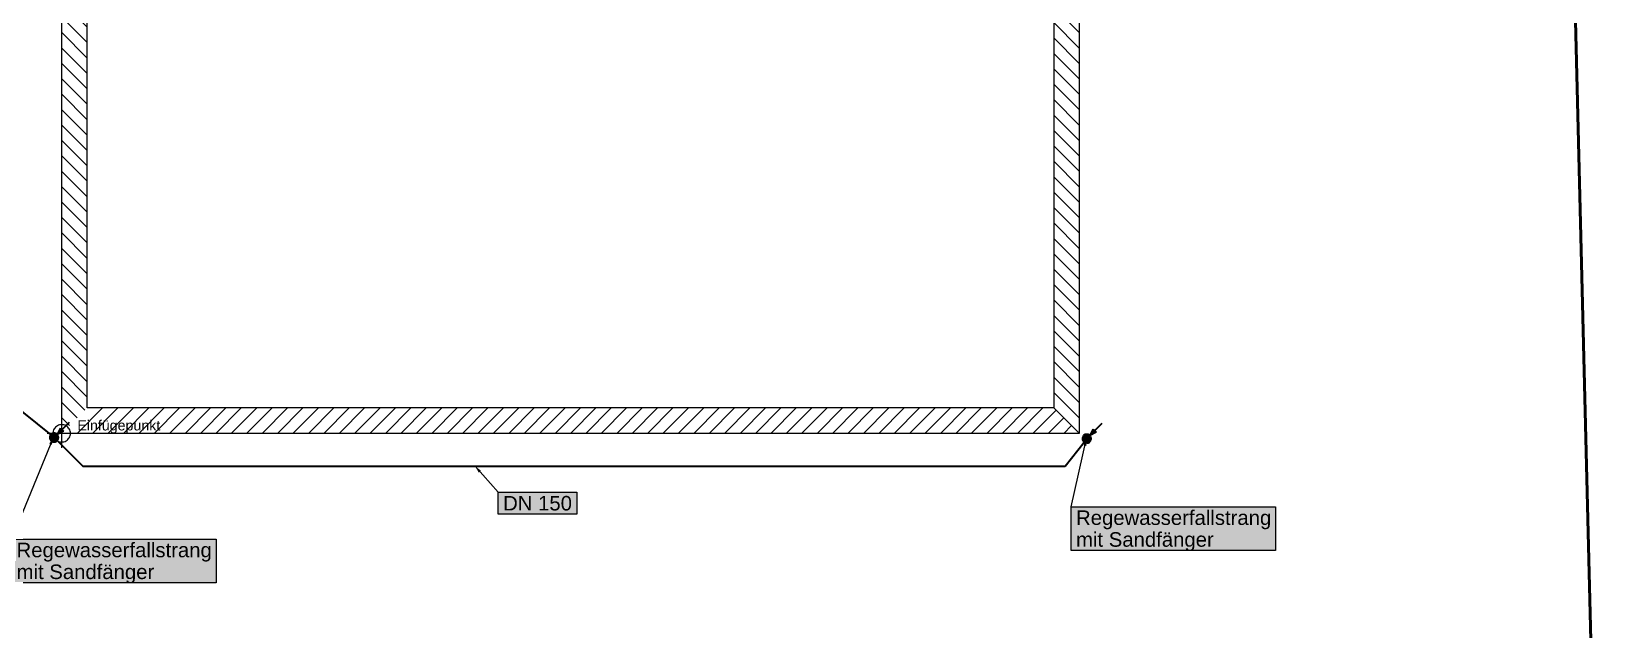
# Model space of a CAD drawing. Extents: x 1 to 1003, y -25 to 594.
# Drawn here: x 608.8 to 824.1, y 139.5 to 221.9 of the extents above; entities that cross this region are included whole.
import ezdxf

# ---------------------------------------------------------------- set-up
doc = ezdxf.new("R2010")
doc.units = 0
doc.layers.get('0').update_dxf_attribs({"lineweight": 25})
doc.layers.add('A_Aussenwand', color=7, linetype='Continuous', lineweight=25)
for name, color, linetype, lineweight, true_color in [('L_Klimageraet', 7, 'Continuous', 35, 0xababab), ('S_Regenwasser', 7, 'Continuous', 35, 0x0080ff), ('S_Text', 7, 'Continuous', 25, 0x004c00), ('X_Einfuegepunkt', 1, 'Continuous', 25, 0xff0000), ('X_Geometrie-A01H5FF1DT', 6, 'Continuous', 50, 0xff00ff)]:
    doc.layers.add(name, color=color, linetype=linetype, lineweight=lineweight, true_color=true_color)
doc.styles.get("Standard").update_dxf_attribs({"font": 'arial.ttf'})

# ---------------------------------------------------------------- blocks, each defined once
blk = doc.blocks.new('Referenz-A01H5FF7DT', base_point=(0.16, -0.8))
at = {"layer": 'X_Geometrie-A01H5FF1DT', "color": 0, "linetype": 'Continuous', "ltscale": 0.5}
blk.add_line((824.09, 110.78), (818.52, 336.02), dxfattribs=at)
blk = doc.blocks.new('Blockreferenz-A01H5FF9DT', base_point=(611, 164.57))
at = {"color": 0, "linetype": 'ByBlock', "lineweight": -2, "ltscale": 0.25}
for p, q in [((613, 164.57), (613, 168.57)), ((615, 166.57), (611, 166.57)), ((611.81, 166.73), (611.8, 166.57)), ((611.8, 166.57), (611.81, 166.41)), ((611.84, 166.88), (611.81, 166.73)), ((611.81, 166.41), (611.84, 166.26)), ((611.89, 167.03), (611.84, 166.88)), ((611.84, 166.26), (611.89, 166.11)), ((611.96, 167.17), (611.89, 167.03)), ((611.89, 166.11), (611.96, 165.97)), ((612.05, 167.3), (611.96, 167.17)), ((611.96, 165.97), (612.05, 165.84)), ((612.15, 167.42), (612.05, 167.3)), ((612.05, 165.84), (612.15, 165.72)), ((612.27, 167.52), (612.15, 167.42)), ((612.4, 167.61), (612.27, 167.52)), ((612.54, 167.68), (612.4, 167.61)), ((612.69, 167.73), (612.54, 167.68)), ((612.84, 167.76), (612.69, 167.73)), ((613, 167.77), (612.84, 167.76)), ((613.15, 167.76), (613, 167.77)), ((613.31, 167.73), (613.15, 167.76)), ((613.46, 167.68), (613.31, 167.73)), ((613.6, 167.61), (613.46, 167.68)), ((613.73, 167.52), (613.6, 167.61)), ((613.85, 167.42), (613.73, 167.52)), ((613.95, 167.3), (613.85, 167.42)), ((613.85, 165.72), (613.95, 165.84)), ((614.04, 167.17), (613.95, 167.3)), ((613.95, 165.84), (614.04, 165.97)), ((614.11, 167.03), (614.04, 167.17)), ((614.04, 165.97), (614.11, 166.11)), ((614.16, 166.88), (614.11, 167.03)), ((614.11, 166.11), (614.16, 166.26)), ((614.19, 166.73), (614.16, 166.88)), ((614.16, 166.26), (614.19, 166.41)), ((614.2, 166.57), (614.19, 166.73)), ((614.19, 166.41), (614.2, 166.57)), ((612.15, 165.72), (612.27, 165.62)), ((612.27, 165.62), (612.4, 165.53)), ((612.4, 165.53), (612.54, 165.46)), ((612.54, 165.46), (612.69, 165.41)), ((612.69, 165.41), (612.84, 165.38)), ((612.84, 165.38), (613, 165.37)), ((613, 165.37), (613.15, 165.38)), ((613.15, 165.38), (613.31, 165.41)), ((613.31, 165.41), (613.46, 165.46)), ((613.46, 165.46), (613.6, 165.53)), ((613.6, 165.53), (613.73, 165.62)), ((613.73, 165.62), (613.85, 165.72))]:
    blk.add_line(p, q, dxfattribs=at)
at = {"color": 0, "lineweight": -2, "insert": (615.15, 168.37), "char_height": 1.4, "attachment_point": 1}
blk.add_mtext('{\\fArial;Einfügepunkt}', dxfattribs=at)
blk = doc.blocks.new('Wand-A01H5FFRDT', base_point=(613, 166.57))
at = {"color": 0, "lineweight": -2}
for p, q in [((618.62, 170.07), (615.12, 166.57)), ((620.74, 170.07), (617.24, 166.57)), ((622.86, 170.07), (619.36, 166.57)), ((624.98, 170.07), (621.48, 166.57)), ((627.1, 170.07), (623.6, 166.57)), ((629.23, 170.07), (625.73, 166.57)), ((631.35, 170.07), (627.85, 166.57)), ((633.47, 170.07), (629.97, 166.57)), ((635.59, 170.07), (632.09, 166.57)), ((637.71, 170.07), (634.21, 166.57)), ((639.83, 170.07), (636.33, 166.57)), ((641.95, 170.07), (638.45, 166.57)), ((644.07, 170.07), (640.57, 166.57)), ((646.2, 170.07), (642.7, 166.57)), ((648.32, 170.07), (644.82, 166.57)), ((650.44, 170.07), (646.94, 166.57)), ((652.56, 170.07), (649.06, 166.57)), ((654.68, 170.07), (651.18, 166.57)), ((656.8, 170.07), (653.3, 166.57)), ((658.92, 170.07), (655.42, 166.57)), ((661.05, 170.07), (657.55, 166.57)), ((663.17, 170.07), (659.67, 166.57)), ((665.29, 170.07), (661.79, 166.57)), ((667.41, 170.07), (663.91, 166.57)), ((669.53, 170.07), (666.03, 166.57)), ((671.65, 170.07), (668.15, 166.57)), ((673.77, 170.07), (670.27, 166.57)), ((675.89, 170.07), (672.39, 166.57)), ((678.02, 170.07), (674.52, 166.57)), ((680.14, 170.07), (676.64, 166.57)), ((682.26, 170.07), (678.76, 166.57)), ((684.38, 170.07), (680.88, 166.57)), ((686.5, 170.07), (683, 166.57)), ((688.62, 170.07), (685.12, 166.57)), ((690.74, 170.07), (687.24, 166.57)), ((692.87, 170.07), (689.37, 166.57)), ((694.99, 170.07), (691.49, 166.57)), ((697.11, 170.07), (693.61, 166.57)), ((699.23, 170.07), (695.73, 166.57)), ((701.35, 170.07), (697.85, 166.57)), ((703.47, 170.07), (699.97, 166.57)), ((705.59, 170.07), (702.09, 166.57)), ((707.71, 170.07), (704.21, 166.57)), ((709.84, 170.07), (706.34, 166.57)), ((711.96, 170.07), (708.46, 166.57)), ((714.08, 170.07), (710.58, 166.57)), ((716.2, 170.07), (712.7, 166.57)), ((718.32, 170.07), (714.82, 166.57)), ((720.44, 170.07), (716.94, 166.57)), ((722.56, 170.07), (719.06, 166.57)), ((724.68, 170.07), (721.18, 166.57)), ((726.81, 170.07), (723.31, 166.57)), ((728.93, 170.07), (725.43, 166.57)), ((731.05, 170.07), (727.55, 166.57)), ((733.17, 170.07), (729.67, 166.57)), ((735.29, 170.07), (731.79, 166.57)), ((737.41, 170.07), (733.91, 166.57)), ((739.53, 170.07), (736.03, 166.57)), ((741.66, 170.07), (738.16, 166.57)), ((743.78, 170.07), (740.28, 166.57)), ((745.9, 170.07), (742.4, 166.57)), ((748.02, 170.07), (744.52, 166.57)), ((749.82, 169.75), (746.64, 166.57)), ((750.88, 168.69), (748.76, 166.57)), ((751.94, 167.63), (750.88, 166.57))]:
    blk.add_line(p, q, dxfattribs=at)
at = {"color": 0, "linetype": 'ByBlock', "lineweight": -2, "ltscale": 0.25}
for p, q in [((749.5, 170.07), (616.5, 170.07)), ((753, 166.57), (613, 166.57))]:
    blk.add_line(p, q, dxfattribs=at)
blk = doc.blocks.new('Wand-A01H5FFTDT', base_point=(613, 166.57))
at = {"color": 0, "linetype": 'ByBlock', "lineweight": -2, "ltscale": 0.25}
for p, q in [((613, 166.57), (613, 346.6)), ((616.5, 170.07), (616.5, 343.1))]:
    blk.add_line(p, q, dxfattribs=at)
at = {"color": 0, "lineweight": -2}
for p, q in [((616.5, 341.26), (613, 344.76)), ((616.5, 339.14), (613, 342.64)), ((616.5, 337.02), (613, 340.52)), ((616.5, 334.9), (613, 338.4)), ((616.5, 332.78), (613, 336.28)), ((616.5, 330.66), (613, 334.16)), ((616.5, 328.53), (613, 332.03)), ((616.5, 326.41), (613, 329.91)), ((616.5, 324.29), (613, 327.79)), ((616.5, 322.17), (613, 325.67)), ((616.5, 320.05), (613, 323.55)), ((616.5, 317.93), (613, 321.43)), ((616.5, 315.81), (613, 319.31)), ((616.5, 313.69), (613, 317.19)), ((616.5, 311.56), (613, 315.06)), ((616.5, 309.44), (613, 312.94)), ((616.5, 307.32), (613, 310.82)), ((616.5, 305.2), (613, 308.7)), ((616.5, 303.08), (613, 306.58)), ((616.5, 300.96), (613, 304.46)), ((616.5, 298.84), (613, 302.34)), ((616.5, 296.71), (613, 300.21)), ((616.5, 294.59), (613, 298.09)), ((616.5, 292.47), (613, 295.97)), ((616.5, 290.35), (613, 293.85)), ((616.5, 288.23), (613, 291.73)), ((616.5, 286.11), (613, 289.61)), ((616.5, 283.99), (613, 287.49)), ((616.5, 281.87), (613, 285.37)), ((616.5, 279.74), (613, 283.24)), ((616.5, 277.62), (613, 281.12)), ((616.5, 275.5), (613, 279)), ((616.5, 273.38), (613, 276.88)), ((616.5, 271.26), (613, 274.76)), ((616.5, 269.14), (613, 272.64)), ((616.5, 267.02), (613, 270.52)), ((616.5, 264.89), (613, 268.39)), ((616.5, 262.77), (613, 266.27)), ((616.5, 260.65), (613, 264.15)), ((616.5, 258.53), (613, 262.03)), ((616.5, 256.41), (613, 259.91)), ((616.5, 254.29), (613, 257.79)), ((616.5, 252.17), (613, 255.67)), ((616.5, 250.05), (613, 253.55)), ((616.5, 247.92), (613, 251.42)), ((616.5, 245.8), (613, 249.3)), ((616.5, 243.68), (613, 247.18)), ((616.5, 241.56), (613, 245.06)), ((616.5, 239.44), (613, 242.94)), ((616.5, 237.32), (613, 240.82)), ((616.5, 235.2), (613, 238.7)), ((616.5, 233.08), (613, 236.58)), ((616.5, 230.95), (613, 234.45)), ((616.5, 228.83), (613, 232.33)), ((616.5, 226.71), (613, 230.21)), ((616.5, 224.59), (613, 228.09)), ((616.5, 222.47), (613, 225.97)), ((616.5, 220.35), (613, 223.85)), ((616.5, 218.23), (613, 221.73)), ((616.5, 216.1), (613, 219.6)), ((616.5, 213.98), (613, 217.48)), ((616.5, 211.86), (613, 215.36)), ((616.5, 209.74), (613, 213.24)), ((616.5, 207.62), (613, 211.12)), ((616.5, 205.5), (613, 209)), ((616.5, 203.38), (613, 206.88)), ((616.5, 201.26), (613, 204.76)), ((616.5, 199.13), (613, 202.63)), ((616.5, 197.01), (613, 200.51)), ((616.5, 194.89), (613, 198.39)), ((616.5, 192.77), (613, 196.27)), ((616.5, 190.65), (613, 194.15)), ((616.5, 188.53), (613, 192.03)), ((616.5, 186.41), (613, 189.91)), ((616.5, 184.28), (613, 187.78)), ((616.5, 182.16), (613, 185.66)), ((616.5, 180.04), (613, 183.54)), ((616.5, 177.92), (613, 181.42)), ((616.5, 175.8), (613, 179.3)), ((616.5, 173.68), (613, 177.18)), ((616.5, 171.56), (613, 175.06)), ((616.18, 169.75), (613, 172.94)), ((615.12, 168.69), (613, 170.81)), ((614.06, 167.63), (613, 168.69))]:
    blk.add_line(p, q, dxfattribs=at)
blk = doc.blocks.new('Wand-A01H5FFVDT', base_point=(749.5, 166.57))
at = {"color": 0, "linetype": 'ByBlock', "lineweight": -2, "ltscale": 0.25}
for p, q in [((753, 346.6), (753, 166.57)), ((749.5, 343.1), (749.5, 170.07))]:
    blk.add_line(p, q, dxfattribs=at)
at = {"color": 0, "lineweight": -2}
for p, q in [((751.02, 344.62), (753, 342.65)), ((752.08, 345.68), (753, 344.77)), ((749.96, 343.56), (753, 340.53)), ((749.5, 341.91), (753, 338.41)), ((749.5, 339.78), (753, 336.28)), ((749.5, 337.66), (753, 334.16)), ((749.5, 335.54), (753, 332.04)), ((749.5, 333.42), (753, 329.92)), ((749.5, 331.3), (753, 327.8)), ((749.5, 329.18), (753, 325.68)), ((749.5, 327.06), (753, 323.56)), ((749.5, 324.93), (753, 321.43)), ((749.5, 322.81), (753, 319.31)), ((749.5, 320.69), (753, 317.19)), ((749.5, 318.57), (753, 315.07)), ((749.5, 316.45), (753, 312.95)), ((749.5, 314.33), (753, 310.83)), ((749.5, 312.21), (753, 308.71)), ((749.5, 310.09), (753, 306.59)), ((749.5, 307.96), (753, 304.46)), ((749.5, 305.84), (753, 302.34)), ((749.5, 303.72), (753, 300.22)), ((749.5, 301.6), (753, 298.1)), ((749.5, 299.48), (753, 295.98)), ((749.5, 297.36), (753, 293.86)), ((749.5, 295.24), (753, 291.74)), ((749.5, 293.12), (753, 289.62)), ((749.5, 290.99), (753, 287.49)), ((749.5, 288.87), (753, 285.37)), ((749.5, 286.75), (753, 283.25)), ((749.5, 284.63), (753, 281.13)), ((749.5, 282.51), (753, 279.01)), ((749.5, 280.39), (753, 276.89)), ((749.5, 278.27), (753, 274.77)), ((749.5, 276.14), (753, 272.64)), ((749.5, 274.02), (753, 270.52)), ((749.5, 271.9), (753, 268.4)), ((749.5, 269.78), (753, 266.28)), ((749.5, 267.66), (753, 264.16)), ((749.5, 265.54), (753, 262.04)), ((749.5, 263.42), (753, 259.92)), ((749.5, 261.3), (753, 257.8)), ((749.5, 259.17), (753, 255.67)), ((749.5, 257.05), (753, 253.55)), ((749.5, 254.93), (753, 251.43)), ((749.5, 252.81), (753, 249.31)), ((749.5, 250.69), (753, 247.19)), ((749.5, 248.57), (753, 245.07)), ((749.5, 246.45), (753, 242.95)), ((749.5, 244.32), (753, 240.82)), ((749.5, 242.2), (753, 238.7)), ((749.5, 240.08), (753, 236.58)), ((749.5, 237.96), (753, 234.46)), ((749.5, 235.84), (753, 232.34)), ((749.5, 233.72), (753, 230.22)), ((749.5, 231.6), (753, 228.1)), ((749.5, 229.48), (753, 225.98)), ((749.5, 227.35), (753, 223.85)), ((749.5, 225.23), (753, 221.73)), ((749.5, 223.11), (753, 219.61)), ((749.5, 220.99), (753, 217.49)), ((749.5, 218.87), (753, 215.37)), ((749.5, 216.75), (753, 213.25)), ((749.5, 214.63), (753, 211.13)), ((749.5, 212.51), (753, 209.01)), ((749.5, 210.38), (753, 206.88)), ((749.5, 208.26), (753, 204.76)), ((749.5, 206.14), (753, 202.64)), ((749.5, 204.02), (753, 200.52)), ((749.5, 201.9), (753, 198.4)), ((749.5, 199.78), (753, 196.28)), ((749.5, 197.66), (753, 194.16)), ((749.5, 195.53), (753, 192.03)), ((749.5, 193.41), (753, 189.91)), ((749.5, 191.29), (753, 187.79)), ((749.5, 189.17), (753, 185.67)), ((749.5, 187.05), (753, 183.55)), ((749.5, 184.93), (753, 181.43)), ((749.5, 182.81), (753, 179.31)), ((749.5, 180.69), (753, 177.19)), ((749.5, 178.56), (753, 175.06)), ((749.5, 176.44), (753, 172.94)), ((749.5, 174.32), (753, 170.82)), ((749.5, 172.2), (753, 168.7)), ((749.5, 170.08), (753, 166.58))]:
    blk.add_line(p, q, dxfattribs=at)
blk = doc.blocks.new('Fallleitung Abwasser-A01H5FFZDT', base_point=(753.45, 165.23))
at = {"color": 0, "lineweight": -2}
for p, q in [((754.47, 166.26), (756.17, 167.95)), ((753.47, 165.99), (753.45, 165.91)), ((753.45, 165.91), (753.45, 165.83)), ((753.45, 165.83), (753.45, 165.75)), ((753.49, 166.06), (753.47, 165.99)), ((753.53, 166.13), (753.49, 166.06)), ((753.57, 166.2), (753.53, 166.13)), ((753.62, 166.26), (753.57, 166.2)), ((753.68, 166.31), (753.62, 166.26)), ((753.75, 166.35), (753.68, 166.31)), ((753.82, 166.39), (753.75, 166.35)), ((753.89, 166.41), (753.82, 166.39)), ((753.97, 166.43), (753.89, 166.41)), ((754.05, 166.43), (753.97, 166.43)), ((754.13, 166.43), (754.05, 166.43)), ((754.2, 166.41), (754.13, 166.43)), ((754.28, 166.39), (754.2, 166.41)), ((754.35, 166.35), (754.28, 166.39)), ((754.41, 166.31), (754.35, 166.35)), ((754.47, 166.26), (754.41, 166.31)), ((754.93, 167.14), (754.47, 166.26)), ((755.36, 166.72), (754.47, 166.26)), ((754.52, 166.2), (754.47, 166.26)), ((754.57, 166.13), (754.52, 166.2)), ((754.6, 166.06), (754.57, 166.13)), ((754.63, 165.99), (754.6, 166.06)), ((754.64, 165.91), (754.63, 165.99)), ((754.65, 165.83), (754.64, 165.91)), ((754.64, 165.75), (754.65, 165.83)), ((754.93, 167.14), (755.36, 166.72)), ((753.45, 165.75), (753.47, 165.68)), ((753.47, 165.68), (753.49, 165.6)), ((753.49, 165.6), (753.53, 165.53)), ((753.53, 165.53), (753.57, 165.47)), ((753.57, 165.47), (753.62, 165.41)), ((753.62, 165.41), (753.68, 165.36)), ((753.68, 165.36), (753.75, 165.31)), ((753.75, 165.31), (753.82, 165.28)), ((753.82, 165.28), (753.89, 165.25)), ((753.89, 165.25), (753.97, 165.24)), ((753.97, 165.24), (754.05, 165.23)), ((754.05, 165.23), (754.13, 165.24)), ((754.13, 165.24), (754.2, 165.25)), ((754.2, 165.25), (754.28, 165.28)), ((754.28, 165.28), (754.35, 165.31)), ((754.35, 165.31), (754.41, 165.36)), ((754.41, 165.36), (754.47, 165.41)), ((754.47, 165.41), (754.52, 165.47)), ((754.52, 165.47), (754.57, 165.53)), ((754.57, 165.53), (754.6, 165.6)), ((754.6, 165.6), (754.63, 165.68)), ((754.63, 165.68), (754.64, 165.75))]:
    blk.add_line(p, q, dxfattribs=at)
for points in [[(754.65, 165.83), (753.45, 165.83), (754.63, 165.99)], [(753.45, 165.83), (754.63, 165.99), (753.47, 165.99)], [(753.47, 165.68), (754.65, 165.83), (753.45, 165.83)], [(754.63, 165.99), (753.47, 165.99), (754.57, 166.13)], [(753.47, 165.99), (754.57, 166.13), (753.53, 166.13)], [(754.63, 165.68), (753.47, 165.68), (754.65, 165.83)], [(754.57, 166.13), (753.53, 166.13), (754.47, 166.26)], [(753.53, 166.13), (754.47, 166.26), (753.62, 166.26)], [(754.47, 166.26), (753.62, 166.26), (754.35, 166.35)], [(753.62, 166.26), (754.35, 166.35), (753.75, 166.35)], [(754.35, 166.35), (753.75, 166.35), (754.2, 166.41)], [(753.75, 166.35), (754.2, 166.41), (753.89, 166.41)], [(754.2, 166.41), (753.89, 166.41), (754.05, 166.43)], [(754.47, 166.26), (755.36, 166.72), (754.71, 166.72)], [(755.36, 166.72), (754.71, 166.72), (754.93, 167.14)], [(753.53, 165.53), (754.63, 165.68), (753.47, 165.68)], [(754.57, 165.53), (753.53, 165.53), (754.63, 165.68)], [(753.62, 165.41), (754.57, 165.53), (753.53, 165.53)], [(754.47, 165.41), (753.62, 165.41), (754.57, 165.53)], [(753.75, 165.31), (754.47, 165.41), (753.62, 165.41)], [(754.35, 165.31), (753.75, 165.31), (754.47, 165.41)], [(753.89, 165.25), (754.35, 165.31), (753.75, 165.31)], [(754.2, 165.25), (753.89, 165.25), (754.35, 165.31)], [(754.05, 165.23), (754.2, 165.25), (753.89, 165.25)]]:
    blk.add_solid(points, dxfattribs=at)
blk = doc.blocks.new('Fallleitung Abwasser-A01H5FG3DT', base_point=(611.35, 165.39))
at = {"color": 0, "lineweight": -2}
for p, q in [((612.37, 166.42), (614.07, 168.11)), ((611.37, 166.15), (611.35, 166.07)), ((611.35, 166.07), (611.35, 165.99)), ((611.35, 165.99), (611.35, 165.91)), ((611.35, 165.91), (611.37, 165.84)), ((611.39, 166.22), (611.37, 166.15)), ((611.37, 165.84), (611.39, 165.76)), ((611.43, 166.29), (611.39, 166.22)), ((611.47, 166.36), (611.43, 166.29)), ((611.52, 166.42), (611.47, 166.36)), ((611.58, 166.47), (611.52, 166.42)), ((611.65, 166.51), (611.58, 166.47)), ((611.72, 166.55), (611.65, 166.51)), ((611.79, 166.57), (611.72, 166.55)), ((611.87, 166.59), (611.79, 166.57)), ((611.95, 166.59), (611.87, 166.59)), ((612.03, 166.59), (611.95, 166.59)), ((612.1, 166.57), (612.03, 166.59)), ((612.18, 166.55), (612.1, 166.57)), ((612.25, 166.51), (612.18, 166.55)), ((612.31, 166.47), (612.25, 166.51)), ((612.37, 166.42), (612.31, 166.47)), ((612.83, 167.3), (612.37, 166.42)), ((613.26, 166.88), (612.37, 166.42)), ((612.42, 166.36), (612.37, 166.42)), ((612.47, 166.29), (612.42, 166.36)), ((612.5, 166.22), (612.47, 166.29)), ((612.53, 166.15), (612.5, 166.22)), ((612.5, 165.76), (612.53, 165.84)), ((612.54, 166.07), (612.53, 166.15)), ((612.53, 165.84), (612.54, 165.91)), ((612.55, 165.99), (612.54, 166.07)), ((612.54, 165.91), (612.55, 165.99)), ((612.83, 167.3), (613.26, 166.88)), ((611.39, 165.76), (611.43, 165.69)), ((611.43, 165.69), (611.47, 165.63)), ((611.47, 165.63), (611.52, 165.57)), ((611.52, 165.57), (611.58, 165.51)), ((611.58, 165.51), (611.65, 165.47)), ((611.65, 165.47), (611.72, 165.44)), ((611.72, 165.44), (611.79, 165.41)), ((611.79, 165.41), (611.87, 165.4)), ((611.87, 165.4), (611.95, 165.39)), ((611.95, 165.39), (612.03, 165.4)), ((612.03, 165.4), (612.1, 165.41)), ((612.1, 165.41), (612.18, 165.44)), ((612.18, 165.44), (612.25, 165.47)), ((612.25, 165.47), (612.31, 165.51)), ((612.31, 165.51), (612.37, 165.57)), ((612.37, 165.57), (612.42, 165.63)), ((612.42, 165.63), (612.47, 165.69)), ((612.47, 165.69), (612.5, 165.76))]:
    blk.add_line(p, q, dxfattribs=at)
for points in [[(612.55, 165.99), (611.35, 165.99), (612.53, 166.15)], [(611.35, 165.99), (612.53, 166.15), (611.37, 166.15)], [(611.37, 165.84), (612.55, 165.99), (611.35, 165.99)], [(612.53, 166.15), (611.37, 166.15), (612.47, 166.29)], [(611.37, 166.15), (612.47, 166.29), (611.43, 166.29)], [(612.53, 165.84), (611.37, 165.84), (612.55, 165.99)], [(611.43, 165.69), (612.53, 165.84), (611.37, 165.84)], [(612.47, 166.29), (611.43, 166.29), (612.37, 166.42)], [(611.43, 166.29), (612.37, 166.42), (611.52, 166.42)], [(612.47, 165.69), (611.43, 165.69), (612.53, 165.84)], [(612.37, 166.42), (611.52, 166.42), (612.25, 166.51)], [(611.52, 166.42), (612.25, 166.51), (611.65, 166.51)], [(612.25, 166.51), (611.65, 166.51), (612.1, 166.57)], [(611.65, 166.51), (612.1, 166.57), (611.79, 166.57)], [(612.1, 166.57), (611.79, 166.57), (611.95, 166.59)], [(612.37, 166.42), (613.26, 166.88), (612.61, 166.88)], [(613.26, 166.88), (612.61, 166.88), (612.83, 167.3)], [(611.52, 165.57), (612.47, 165.69), (611.43, 165.69)], [(612.37, 165.57), (611.52, 165.57), (612.47, 165.69)], [(611.65, 165.47), (612.37, 165.57), (611.52, 165.57)], [(612.25, 165.47), (611.65, 165.47), (612.37, 165.57)], [(611.79, 165.41), (612.25, 165.47), (611.65, 165.47)], [(612.1, 165.41), (611.79, 165.41), (612.25, 165.47)], [(611.95, 165.39), (612.1, 165.41), (611.79, 165.41)]]:
    blk.add_solid(points, dxfattribs=at)
blk = doc.blocks.new('Abwasserleitung-A01H5FGFDT', base_point=(612.37, 162.04))
at = {"color": 0, "linetype": 'ByBlock', "lineweight": -2, "ltscale": 0.35}
for p, q in [((612.37, 165.57), (615.9, 162.04)), ((751.1, 162.04), (753.68, 165.36)), ((615.9, 162.04), (751.1, 162.04))]:
    blk.add_line(p, q, dxfattribs=at)
blk = doc.blocks.new('Bauteilbeschriftung-A01H5FGHDT', base_point=(669.88, 155.45))
at = {"color": 0, "linetype": 'ByBlock', "lineweight": -2, "ltscale": 0.25}
blk.add_line((673.08, 158.45), (669.88, 162.04), dxfattribs=at)
at = {"color": 0, "lineweight": -2}
for p, q in [((673.08, 158.45), (683.87, 158.45)), ((673.08, 155.45), (673.08, 158.45)), ((683.87, 158.45), (683.87, 155.45)), ((683.87, 155.45), (673.08, 155.45))]:
    blk.add_line(p, q, dxfattribs=at)
at = {"color": 0, "linetype": 'ByBlock', "lineweight": -2, "ltscale": 0.25}
for points in [[(670.69, 161.43), (670.24, 161.43), (669.88, 162.04)], [(670.39, 161.16), (670.69, 161.43), (670.24, 161.43)]]:
    blk.add_solid(points, dxfattribs=at)
at = {"color": 7, "linetype": 'ByBlock', "lineweight": -2, "ltscale": 0.25, "true_color": 0xffffff}
for points in [[(673.08, 155.45), (683.87, 155.45), (673.08, 158.45)], [(683.87, 155.45), (673.08, 158.45), (683.87, 158.45)]]:
    blk.add_solid(points, dxfattribs=at)
at = {"color": 0, "linetype": 'ByBlock', "lineweight": -2, "ltscale": 0.25, "insert": (673.74, 157.95), "char_height": 2, "attachment_point": 1}
blk.add_mtext('{\\fArial;DN 150}', dxfattribs=at)
blk = doc.blocks.new('Regewasserfallstrang-A01H5FIXDT', base_point=(753.95, 165.84))
at = {"color": 0, "linetype": 'ByBlock', "lineweight": -2, "ltscale": 0.35}
for p, q in [((753.95, 165.94), (754.05, 165.94)), ((753.95, 165.84), (753.95, 165.94)), ((753.95, 165.84), (754.05, 165.84)), ((754.05, 165.84), (754.05, 165.94))]:
    blk.add_line(p, q, dxfattribs=at)
blk = doc.blocks.new('Bauteilbeschriftung-A01H5FIZDT', base_point=(751.91, 150.46))
at = {"color": 0, "linetype": 'ByBlock', "lineweight": -2, "ltscale": 0.25}
blk.add_line((751.91, 156.46), (754.03, 165.84), dxfattribs=at)
at = {"color": 0, "lineweight": -2}
for p, q in [((751.91, 156.46), (780.04, 156.46)), ((751.91, 150.46), (751.91, 156.46)), ((780.04, 156.46), (780.04, 150.46)), ((780.04, 150.46), (751.91, 150.46))]:
    blk.add_line(p, q, dxfattribs=at)
at = {"color": 0, "linetype": 'ByBlock', "lineweight": -2, "ltscale": 0.25}
for points in [[(754.01, 164.91), (753.62, 164.91), (754.03, 165.84)], [(754.01, 164.82), (754.01, 164.91), (753.62, 164.91)]]:
    blk.add_solid(points, dxfattribs=at)
at = {"color": 7, "linetype": 'ByBlock', "lineweight": -2, "ltscale": 0.25, "true_color": 0xffffff}
for points in [[(751.91, 150.46), (780.04, 150.46), (751.91, 156.46)], [(780.04, 150.46), (751.91, 156.46), (780.04, 156.46)]]:
    blk.add_solid(points, dxfattribs=at)
at = {"color": 0, "linetype": 'ByBlock', "lineweight": -2, "ltscale": 0.25, "char_height": 2, "attachment_point": 1}
for s, insert in [('{\\fArial;Regewasserfallstrang}', (752.58, 155.96)), ('{\\fArial;mit Sandfänger}', (752.58, 152.96))]:
    blk.add_mtext(s, dxfattribs=dict(at, insert=insert))
blk = doc.blocks.new('Regewasserfallstrang-A01H5FJ1DT', base_point=(611.84, 166))
at = {"color": 0, "linetype": 'ByBlock', "lineweight": -2, "ltscale": 0.35}
for p, q in [((611.84, 166.1), (611.94, 166.1)), ((611.84, 166), (611.84, 166.1)), ((611.84, 166), (611.94, 166)), ((611.94, 166), (611.94, 166.1))]:
    blk.add_line(p, q, dxfattribs=at)
blk = doc.blocks.new('Bauteilbeschriftung-A01H5FJ3DT', base_point=(606.12, 146.01))
at = {"color": 0, "linetype": 'ByBlock', "lineweight": -2, "ltscale": 0.25}
blk.add_line((606.12, 152.01), (611.85, 166), dxfattribs=at)
at = {"color": 0, "lineweight": -2}
for p, q in [((606.12, 152.01), (634.24, 152.01)), ((606.12, 146.01), (606.12, 152.01)), ((634.24, 152.01), (634.24, 146.01)), ((634.24, 146.01), (606.12, 146.01))]:
    blk.add_line(p, q, dxfattribs=at)
at = {"color": 0, "linetype": 'ByBlock', "lineweight": -2, "ltscale": 0.25}
for points in [[(611.68, 165.15), (611.28, 165.15), (611.85, 166)], [(611.65, 165), (611.68, 165.15), (611.28, 165.15)]]:
    blk.add_solid(points, dxfattribs=at)
at = {"color": 7, "linetype": 'ByBlock', "lineweight": -2, "ltscale": 0.25, "true_color": 0xffffff}
for points in [[(606.12, 146.01), (634.24, 146.01), (606.12, 152.01)], [(634.24, 146.01), (606.12, 152.01), (634.24, 152.01)]]:
    blk.add_solid(points, dxfattribs=at)
at = {"color": 0, "linetype": 'ByBlock', "lineweight": -2, "ltscale": 0.25, "char_height": 2, "attachment_point": 1}
for s, insert in [('{\\fArial;Regewasserfallstrang}', (606.79, 151.51)), ('{\\fArial;mit Sandfänger}', (606.79, 148.51))]:
    blk.add_mtext(s, dxfattribs=dict(at, insert=insert))
blk = doc.blocks.new('Abwasserleitung-A01H5FJJDT', base_point=(599.47, 176))
at = {"color": 0, "linetype": 'ByBlock', "lineweight": -2, "ltscale": 0.35}
blk.add_line((612.27, 347.11), (599.47, 176), dxfattribs=at)
blk = doc.blocks.new('Abwasserleitung-A01H5FJRDT', base_point=(599.47, 166.37))
at = {"color": 0, "linetype": 'ByBlock', "lineweight": -2, "ltscale": 0.35}
blk.add_line((599.47, 176), (611.48, 166.37), dxfattribs=at)

msp = doc.modelspace()

# ---------------------------------------------------------------- block references
at = {"color": 7, "lineweight": 25, "ltscale": 0.25}
msp.add_blockref('Referenz-A01H5FF7DT', (0.16, -0.8), dxfattribs=at)
at = {"layer": 'A_Aussenwand', "ltscale": 0.25}
for name, p in [('Wand-A01H5FFTDT', (613, 166.57)), ('Wand-A01H5FFVDT', (749.5, 166.57)), ('Wand-A01H5FFRDT', (613, 166.57))]:
    msp.add_blockref(name, p, dxfattribs=at)
at = {"layer": 'L_Klimageraet', "ltscale": 0.35}
for name, p in [('Regewasserfallstrang-A01H5FJ1DT', (611.84, 166)), ('Regewasserfallstrang-A01H5FIXDT', (753.95, 165.84))]:
    msp.add_blockref(name, p, dxfattribs=at)
at = {"layer": 'S_Regenwasser', "ltscale": 0.35}
for name, p in [('Abwasserleitung-A01H5FJJDT', (599.47, 176)), ('Abwasserleitung-A01H5FJRDT', (599.47, 166.37)), ('Fallleitung Abwasser-A01H5FG3DT', (611.35, 165.39)), ('Fallleitung Abwasser-A01H5FFZDT', (753.45, 165.23)), ('Abwasserleitung-A01H5FGFDT', (612.37, 162.04))]:
    msp.add_blockref(name, p, dxfattribs=at)
at = {"layer": 'S_Text', "color": 7, "ltscale": 0.25}
for name, p in [('Bauteilbeschriftung-A01H5FJ3DT', (606.12, 146.01)), ('Bauteilbeschriftung-A01H5FIZDT', (751.91, 150.46)), ('Bauteilbeschriftung-A01H5FGHDT', (669.88, 155.45))]:
    msp.add_blockref(name, p, dxfattribs=at)
at = {"layer": 'X_Einfuegepunkt', "ltscale": 0.25}
msp.add_blockref('Blockreferenz-A01H5FF9DT', (611, 164.57), dxfattribs=at)

doc.saveas('drawing.dxf')
